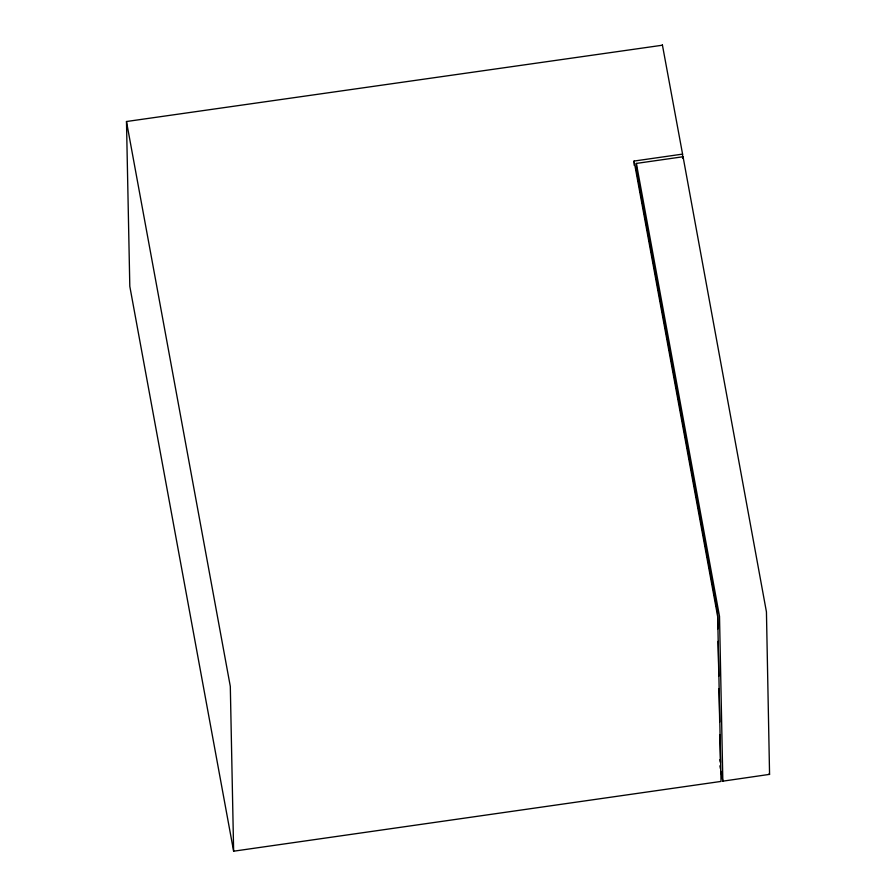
<?xml version="1.0" encoding="UTF-8"?>
<svg xmlns="http://www.w3.org/2000/svg" width="896" height="896" viewBox="0 0 896 896"><rect width="100%" height="100%" fill="white"/><g stroke="black" fill="none" stroke-linecap="round" stroke-linejoin="round"><path stroke-width="1.34" d="M662.323 45.226L126.482 121.52L129.808 286.339L233.632 851.2L721.022 781.424L717.696 616.605L634.077 161.056L682.573 154.112L662.368 44.8M233.632 851.2L230.306 686.381L126.482 121.52M722.837 781.166L719.51 616.336L636.373 163.419L683.054 156.744L766.438 611.901L769.563 774.368L722.837 781.166L720.899 771.322M769.518 774.48L769.227 773.55M719.958 759.64L720.462 762.395L719.925 734.574M719.891 765.822L720.395 768.566M717.898 628.858L717.573 612.17L636.518 170.722L636.373 163.419M718.144 641.379L718.805 676.155M719.051 688.677L719.69 722.053M683.054 156.744L683.077 157.965M682.573 154.112L682.651 158.301M634.077 161.056L634.155 165.245"/></g></svg>
